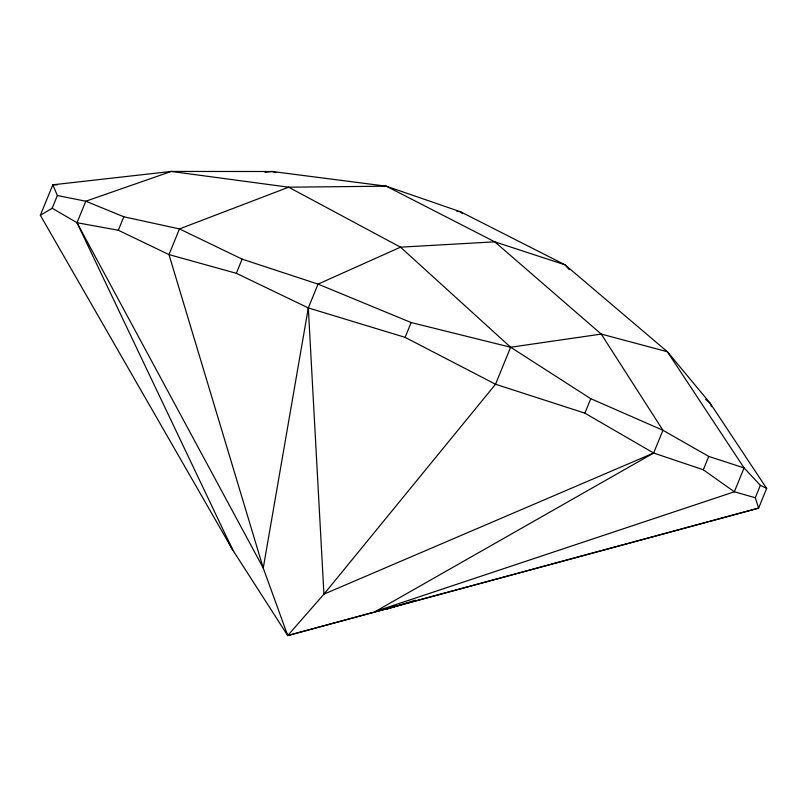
<?xml version="1.0" encoding="UTF-8"?>
<svg xmlns="http://www.w3.org/2000/svg" width="807" height="807" viewBox="0 0 807 807"><rect width="100%" height="100%" fill="white"/><g stroke="black" fill="none" stroke-linecap="round" stroke-linejoin="round"><path stroke-width="1.21" d="M569.187 269.578L565.102 264.857L494.762 241.818L400.514 247.174L318.039 284.114L308.314 307.921L263.253 568.067L287.706 635.563L758.62 508.128L766.65 488.417L710.14 403.197L667.379 351.731L565.102 264.857L460.636 211.817L386.301 186.185L272.403 171.508L171.235 171.437L52.818 184.803L40.35 215.287L232.749 549.981L287.706 635.563L758.62 508.128L755.302 497.737L760.345 485.33L744.074 467.919L667.379 351.731L601.245 334.088L510.629 347.242L411.146 322.548L318.039 284.114L242.13 259.128L179.477 228.926L123.824 216.79L85.804 201.215L57.368 195.526L52.818 184.803L57.438 184.773M40.35 215.287L52.173 208.236L77.008 222.722L118.316 230.247L168.976 254.598L236.34 273.301L242.13 259.128M236.34 273.301L308.314 307.921L405.104 337.356L411.146 322.548M225.99 536.847L232.749 549.981L77.008 222.722L85.804 201.215L171.235 171.437L288.634 187.194L400.514 247.174L510.629 347.242L495.538 384.243L323.94 594.164L287.706 635.563L285.698 631.185M755.302 497.737L734.35 491.796L703.301 469.785L653.65 453.03L584.873 413.154L590.764 398.688L510.629 347.242M590.764 398.688L662.93 430.262L708.748 456.429L744.074 467.919L734.35 491.796L375.628 611.323L653.65 453.03L662.93 430.262L601.245 334.088L494.762 241.818L386.301 186.185L288.634 187.194L179.477 228.926L168.976 254.598L263.253 568.067L77.008 222.722M703.301 469.785L708.748 456.429M52.173 208.236L57.368 195.526M118.316 230.247L123.824 216.79M393.987 605.472L386.563 609.305L415.333 600.186M653.65 453.03L323.94 594.164L308.314 307.921M264.918 172.325L272.403 171.508L275.964 172.668M456.883 211.313L460.636 211.817L462.33 213.643M584.873 413.154L495.538 384.243L405.104 337.356M760.345 485.33L766.65 488.417M705.611 399.314L710.14 403.197L711.492 406.708"/></g></svg>
